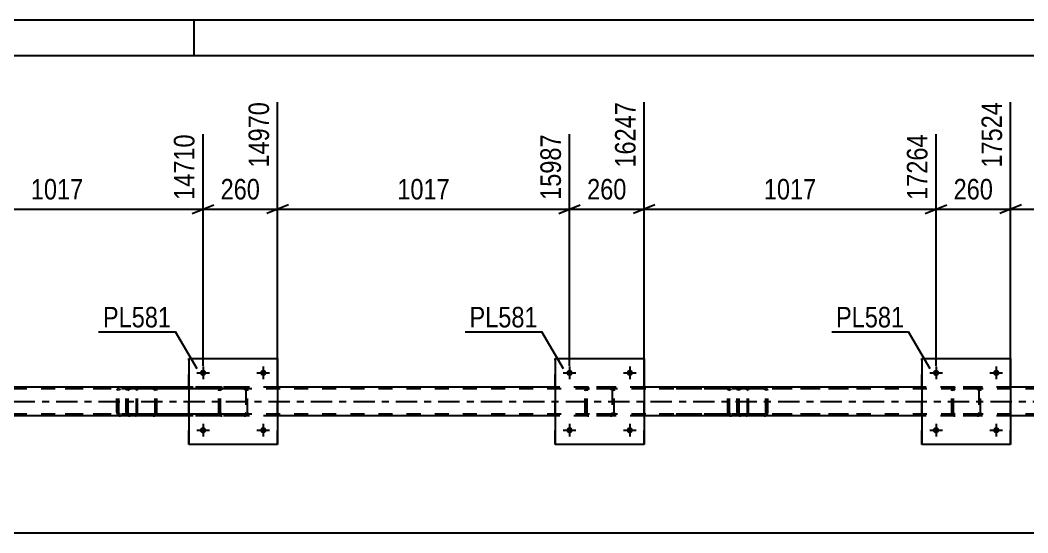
# Model space of a CAD drawing. Header units: millimetres. Extents: x 0 to 3251, y 0 to 594.
# Drawn here: x 606.7 to 747.2, y 522.5 to 594 of the extents above; entities that cross this region are included whole.
import ezdxf

# ---------------------------------------------------------------- set-up
doc = ezdxf.new("R2010")
doc.units = ezdxf.units.MM
doc.linetypes.add('DXK_LINE_DOT2', pattern=[3.9198, 1.9599, -1.9599])
doc.linetypes.add('DXK_LINE_DOT3', pattern=[5.9187, 2.979, -0.9799, 0.9799, -0.9799])
doc.styles.add('Arial Narrow', font='ARIALN.TTF', dxfattribs={"height": 0.2})

# ---------------------------------------------------------------- blocks, each defined once
blk = doc.blocks.new('Unknown-247352729-1137')
at = {"color": 5, "linetype": 'Continuous'}
for p, q in [((841, 594), (0, 594)), ((631, 589), (631, 594)), ((836, 589), (5, 589))]:
    blk.add_line(p, q, dxfattribs=at)
blk = doc.blocks.new('Bolt-247352729-18318 - 2302')
at = {"linetype": 'Continuous'}
for points in [[(734.82, 544.81, -1), (733.94, 544.81, -1)], [(743.22, 544.81, -1), (742.34, 544.81, -1)]]:
    blk.add_hatch(color=1, dxfattribs=at).paths.add_polyline_path(points)
at = {"color": 1, "linetype": 'Continuous'}
for p, q in [((734.38, 545.69), (734.38, 543.93)), ((742.78, 545.69), (742.78, 543.93)), ((733.5, 544.81), (735.26, 544.81)), ((741.9, 544.81), (743.66, 544.81))]:
    blk.add_line(p, q, dxfattribs=at)
blk = doc.blocks.new('Part-247352729-2306 - 2302')
at = {"color": 7, "linetype": 'DXK_LINE_DOT2'}
for p, q in [((621.57, 542.5), (621.53, 542.33)), ((621.53, 539.29), (621.53, 542.33)), ((621.57, 542.51), (621.57, 542.5)), ((621.79, 542.33), (621.81, 542.42)), ((621.79, 539.29), (621.79, 542.33)), ((621.81, 542.42), (621.86, 542.5)), ((622.05, 542.81), (621.85, 542.77)), ((621.86, 542.5), (621.95, 542.55)), ((621.95, 542.55), (622.05, 542.57)), ((637.03, 542.81), (622.05, 542.81)), ((637.03, 542.57), (622.05, 542.57)), ((625.48, 542.77), (625.28, 542.81)), ((625.28, 542.57), (625.38, 542.55)), ((625.38, 542.55), (625.46, 542.5)), ((625.46, 542.5), (625.52, 542.42)), ((625.52, 542.42), (625.54, 542.33)), ((625.54, 539.29), (625.54, 542.33)), ((625.76, 542.5), (625.75, 542.51)), ((625.79, 542.33), (625.76, 542.5)), ((625.79, 539.29), (625.79, 542.33)), ((621.53, 539.29), (621.57, 539.1)), ((621.81, 539.19), (621.79, 539.29)), ((621.86, 539.12), (621.81, 539.19)), ((621.85, 538.84), (622.05, 538.81)), ((621.95, 539.06), (621.86, 539.12)), ((622.05, 539.05), (621.95, 539.06)), ((637.03, 539.05), (622.05, 539.05)), ((637.03, 538.81), (622.05, 538.81)), ((625.38, 539.06), (625.28, 539.05)), ((625.28, 538.81), (625.48, 538.84)), ((625.46, 539.12), (625.38, 539.06)), ((625.52, 539.19), (625.46, 539.12)), ((625.54, 539.29), (625.52, 539.19)), ((625.75, 539.1), (625.79, 539.29))]:
    blk.add_line(p, q, dxfattribs=at)
for centre, start, end in [((622.03, 542.31), 110.7583, 155.68), ((625.3, 542.31), 24.32, 69.2417), ((622.03, 539.31), 204.32, 249.2417), ((625.3, 539.31), 290.7583, 335.68)]:
    blk.add_arc(centre, 0.496, start, end, dxfattribs=at)
blk = doc.blocks.new('Part-247352729-18284 - 2302')
at = {"color": 7, "linetype": 'DXK_LINE_DOT2'}
for p, q in [((634.42, 542.32), (634.45, 542.51)), ((634.45, 542.51), (634.42, 542.32)), ((634.42, 539.28), (634.42, 542.32)), ((634.66, 542.32), (634.67, 542.42)), ((634.66, 539.28), (634.66, 542.32)), ((634.67, 542.42), (634.73, 542.49)), ((634.71, 542.77), (634.9, 542.8)), ((634.9, 542.8), (634.71, 542.77)), ((634.73, 542.49), (634.8, 542.55)), ((634.8, 542.55), (634.9, 542.56)), ((637.94, 542.8), (634.9, 542.8)), ((637.94, 542.56), (634.9, 542.56)), ((637.94, 542.8), (638.12, 542.77)), ((638.12, 542.77), (637.94, 542.8)), ((637.94, 542.56), (638.03, 542.55)), ((638.03, 542.55), (638.11, 542.49)), ((638.11, 542.49), (638.16, 542.42)), ((638.16, 542.42), (638.18, 542.32)), ((638.18, 542.32), (638.18, 539.28)), ((638.38, 542.51), (638.42, 542.32)), ((638.42, 542.32), (638.38, 542.51)), ((638.42, 539.28), (638.42, 542.32)), ((634.45, 539.1), (634.42, 539.28)), ((634.42, 539.28), (634.45, 539.1)), ((634.67, 539.19), (634.66, 539.28)), ((634.73, 539.12), (634.67, 539.19)), ((634.9, 538.8), (634.71, 538.84)), ((634.71, 538.84), (634.9, 538.8)), ((634.8, 539.06), (634.73, 539.12)), ((634.9, 539.04), (634.8, 539.06)), ((637.94, 539.04), (634.9, 539.04)), ((637.94, 538.8), (634.9, 538.8)), ((638.03, 539.06), (637.94, 539.04)), ((638.12, 538.84), (637.94, 538.8)), ((637.94, 538.8), (638.12, 538.84)), ((638.11, 539.12), (638.03, 539.06)), ((638.16, 539.19), (638.11, 539.12)), ((638.18, 539.28), (638.16, 539.19)), ((638.42, 539.28), (638.38, 539.1)), ((638.38, 539.1), (638.42, 539.28))]:
    blk.add_line(p, q, dxfattribs=at)
at = {"color": 7, "linetype": 'DXK_LINE_DOT3'}
blk.add_line((636.42, 540.8), (636.42, 540.8), dxfattribs=at)
at = {"color": 7, "linetype": 'DXK_LINE_DOT2'}
for centre, start, end in [((634.9, 542.32), 112.5, 157.5), ((634.9, 542.32), 112.5, 157.5), ((637.94, 542.32), 22.5, 67.5), ((637.94, 542.32), 22.5, 67.5), ((634.9, 539.28), 202.5, 247.5), ((634.9, 539.28), 202.5, 247.5), ((637.94, 539.28), 292.5, 337.5), ((637.94, 539.28), 292.5, 337.5)]:
    blk.add_arc(centre, 0.48, start, end, dxfattribs=at)
blk = doc.blocks.new('Part-247352729-2437 - 2302')
at = {"color": 7, "linetype": 'DXK_LINE_DOT2'}
for p, q in [((764.47, 542.57), (102.73, 542.57)), ((642.62, 542.81), (630.22, 542.81)), ((693.7, 542.81), (681.3, 542.81)), ((744.78, 542.81), (732.38, 542.81)), ((764.47, 539.05), (102.73, 539.05)), ((642.62, 538.81), (630.22, 538.81)), ((693.7, 538.81), (681.3, 538.81)), ((744.78, 538.81), (732.38, 538.81))]:
    blk.add_line(p, q, dxfattribs=at)
at = {"color": 2, "linetype": 'Continuous'}
for p, q in [((630.22, 542.81), (591.54, 542.81)), ((681.3, 542.81), (642.62, 542.81)), ((732.38, 542.81), (693.7, 542.81)), ((764.47, 542.81), (744.78, 542.81)), ((630.22, 538.81), (591.54, 538.81)), ((681.3, 538.81), (642.62, 538.81)), ((732.38, 538.81), (693.7, 538.81)), ((759.03, 538.81), (744.78, 538.81))]:
    blk.add_line(p, q, dxfattribs=at)
at = {"color": 7, "linetype": 'DXK_LINE_DOT3'}
blk.add_line((102.73, 540.81), (764.47, 540.81), dxfattribs=at)
blk = doc.blocks.new('Part-247352729-2320 - 2302')
at = {"color": 7, "linetype": 'DXK_LINE_DOT2'}
for p, q in [((622.81, 542.81), (610.65, 542.81)), ((622.81, 542.57), (610.65, 542.57)), ((620.25, 542.5), (620.22, 542.33)), ((620.22, 539.29), (620.22, 542.33)), ((620.25, 542.51), (620.25, 542.5)), ((620.47, 542.33), (620.49, 542.42)), ((620.47, 539.29), (620.47, 542.33)), ((620.49, 542.42), (620.54, 542.5)), ((620.72, 542.81), (620.53, 542.77)), ((620.54, 542.5), (620.62, 542.55)), ((620.62, 542.55), (620.72, 542.57)), ((621.53, 542.81), (621.53, 542.57)), ((622.91, 542.77), (622.81, 542.81)), ((622.81, 542.57), (622.86, 542.55)), ((622.86, 542.55), (622.91, 542.5)), ((623, 542.67), (622.91, 542.77)), ((622.91, 542.5), (622.94, 542.42)), ((622.94, 542.42), (622.95, 542.33)), ((622.95, 539.29), (622.95, 542.33)), ((623.06, 542.51), (623, 542.67)), ((623.08, 542.33), (623.06, 542.51)), ((623.08, 539.29), (623.08, 542.33)), ((622.81, 539.05), (610.65, 539.05)), ((622.81, 538.81), (610.65, 538.81)), ((620.22, 539.29), (620.25, 539.1)), ((620.49, 539.19), (620.47, 539.29)), ((620.54, 539.12), (620.49, 539.19)), ((620.53, 538.84), (620.72, 538.81)), ((620.62, 539.06), (620.54, 539.12)), ((620.72, 539.05), (620.62, 539.06)), ((621.53, 538.81), (621.53, 539.05)), ((622.86, 539.06), (622.81, 539.05)), ((622.81, 538.81), (622.91, 538.84)), ((622.91, 539.12), (622.86, 539.06)), ((622.94, 539.19), (622.91, 539.12)), ((622.91, 538.84), (623, 538.95)), ((622.95, 539.29), (622.94, 539.19)), ((623, 538.95), (623.06, 539.1)), ((623.06, 539.1), (623.08, 539.29))]:
    blk.add_line(p, q, dxfattribs=at)
for centre, start, end in [((620.7, 542.31), 111.1941, 156.1506), ((620.7, 539.3), 203.8494, 248.8059)]:
    blk.add_arc(centre, 0.492, start, end, dxfattribs=at)
blk = doc.blocks.new('Part-247352729-2321 - 2302')
at = {"color": 7, "linetype": 'DXK_LINE_DOT2'}
for p, q in [((707.94, 542.81), (695.79, 542.81)), ((707.94, 542.57), (695.79, 542.57)), ((705.39, 542.5), (705.35, 542.33)), ((705.35, 539.29), (705.35, 542.33)), ((705.39, 542.51), (705.39, 542.5)), ((705.6, 542.33), (705.62, 542.42)), ((705.6, 539.29), (705.6, 542.33)), ((705.62, 542.42), (705.68, 542.5)), ((705.85, 542.81), (705.66, 542.77)), ((705.68, 542.5), (705.76, 542.55)), ((705.76, 542.55), (705.85, 542.57)), ((706.67, 542.81), (706.67, 542.57)), ((708.05, 542.77), (707.94, 542.81)), ((707.94, 542.57), (708, 542.55)), ((708, 542.55), (708.04, 542.5)), ((708.04, 542.5), (708.07, 542.42)), ((708.14, 542.67), (708.05, 542.77)), ((708.07, 542.42), (708.08, 542.33)), ((708.08, 539.29), (708.08, 542.33)), ((708.2, 542.51), (708.14, 542.67)), ((708.22, 542.33), (708.2, 542.51)), ((708.22, 539.29), (708.22, 542.33)), ((707.94, 539.05), (695.79, 539.05)), ((707.94, 538.81), (695.79, 538.81)), ((705.35, 539.29), (705.39, 539.1)), ((705.62, 539.19), (705.6, 539.29)), ((705.68, 539.12), (705.62, 539.19)), ((705.66, 538.84), (705.85, 538.81)), ((705.76, 539.06), (705.68, 539.12)), ((705.85, 539.05), (705.76, 539.06)), ((706.67, 538.81), (706.67, 539.05)), ((708, 539.06), (707.94, 539.05)), ((707.94, 538.81), (708.05, 538.84)), ((708.04, 539.12), (708, 539.06)), ((708.07, 539.19), (708.04, 539.12)), ((708.05, 538.84), (708.14, 538.95)), ((708.08, 539.29), (708.07, 539.19)), ((708.14, 538.95), (708.2, 539.1)), ((708.2, 539.1), (708.22, 539.29))]:
    blk.add_line(p, q, dxfattribs=at)
for centre, start, end in [((705.84, 542.31), 111.1941, 156.1506), ((705.84, 539.3), 203.8494, 248.8059)]:
    blk.add_arc(centre, 0.492, start, end, dxfattribs=at)
blk = doc.blocks.new('Part-247352729-2322 - 2302')
at = {"color": 7, "linetype": 'DXK_LINE_DOT2'}
for p, q in [((706.7, 542.5), (706.67, 542.33)), ((706.67, 539.29), (706.67, 542.33)), ((706.71, 542.51), (706.7, 542.5)), ((706.92, 542.33), (706.94, 542.42)), ((706.92, 539.29), (706.92, 542.33)), ((706.94, 542.42), (707, 542.5)), ((707.18, 542.81), (706.98, 542.77)), ((707, 542.5), (707.08, 542.55)), ((707.08, 542.55), (707.18, 542.57)), ((722.17, 542.81), (707.18, 542.81)), ((722.17, 542.57), (707.18, 542.57)), ((710.61, 542.77), (710.41, 542.81)), ((710.41, 542.57), (710.51, 542.55)), ((710.51, 542.55), (710.6, 542.5)), ((710.6, 542.5), (710.65, 542.42)), ((710.65, 542.42), (710.67, 542.33)), ((710.67, 539.29), (710.67, 542.33)), ((710.89, 542.5), (710.89, 542.51)), ((710.93, 542.33), (710.89, 542.5)), ((710.93, 539.29), (710.93, 542.33)), ((706.67, 539.29), (706.71, 539.1)), ((706.94, 539.19), (706.92, 539.29)), ((707, 539.12), (706.94, 539.19)), ((706.98, 538.84), (707.18, 538.81)), ((707.08, 539.06), (707, 539.12)), ((707.18, 539.05), (707.08, 539.06)), ((722.17, 539.05), (707.18, 539.05)), ((722.17, 538.81), (707.18, 538.81)), ((710.51, 539.06), (710.41, 539.05)), ((710.41, 538.81), (710.61, 538.84)), ((710.6, 539.12), (710.51, 539.06)), ((710.65, 539.19), (710.6, 539.12)), ((710.67, 539.29), (710.65, 539.19)), ((710.89, 539.1), (710.93, 539.29))]:
    blk.add_line(p, q, dxfattribs=at)
for centre, start, end in [((707.16, 542.31), 110.7583, 155.68), ((710.43, 542.31), 24.32, 69.2417), ((707.16, 539.31), 204.32, 249.2417), ((710.43, 539.31), 290.7583, 335.68)]:
    blk.add_arc(centre, 0.496, start, end, dxfattribs=at)
blk = doc.blocks.new('Part-247352729-18289 - 2302')
at = {"color": 2, "linetype": 'Continuous'}
for p, q in [((732.38, 546.8), (732.38, 534.8)), ((732.38, 546.8), (744.78, 546.8)), ((744.78, 546.8), (744.78, 534.8)), ((744.78, 534.8), (732.38, 534.8))]:
    blk.add_line(p, q, dxfattribs=at)
at = {"color": 7, "linetype": 'DXK_LINE_DOT2'}
for p, q in [((732.38, 534.8), (732.38, 546.8)), ((744.78, 534.8), (744.78, 546.8))]:
    blk.add_line(p, q, dxfattribs=at)
blk = doc.blocks.new('Part-247352729-18285 - 2302')
at = {"color": 2, "linetype": 'Continuous'}
for p, q in [((630.22, 546.8), (630.22, 534.8)), ((630.22, 546.8), (642.62, 546.8)), ((642.62, 546.8), (642.62, 534.8)), ((642.62, 534.8), (630.22, 534.8))]:
    blk.add_line(p, q, dxfattribs=at)
at = {"color": 7, "linetype": 'DXK_LINE_DOT2'}
for p, q in [((630.22, 534.8), (630.22, 546.8)), ((642.62, 534.8), (642.62, 546.8))]:
    blk.add_line(p, q, dxfattribs=at)
blk = doc.blocks.new('Part-247352729-18286 - 2302')
at = {"color": 7, "linetype": 'DXK_LINE_DOT2'}
for p, q in [((685.5, 542.32), (685.53, 542.51)), ((685.53, 542.51), (685.5, 542.32)), ((685.5, 539.28), (685.5, 542.32)), ((685.74, 542.32), (685.75, 542.42)), ((685.74, 539.28), (685.74, 542.32)), ((685.75, 542.42), (685.81, 542.49)), ((685.79, 542.77), (685.98, 542.8)), ((685.98, 542.8), (685.79, 542.77)), ((685.81, 542.49), (685.88, 542.55)), ((685.88, 542.55), (685.98, 542.56)), ((689.02, 542.8), (685.98, 542.8)), ((689.02, 542.56), (685.98, 542.56)), ((689.02, 542.8), (689.2, 542.77)), ((689.2, 542.77), (689.02, 542.8)), ((689.02, 542.56), (689.11, 542.55)), ((689.11, 542.55), (689.19, 542.49)), ((689.19, 542.49), (689.24, 542.42)), ((689.24, 542.42), (689.26, 542.32)), ((689.26, 542.32), (689.26, 539.28)), ((689.46, 542.51), (689.5, 542.32)), ((689.5, 542.32), (689.46, 542.51)), ((689.5, 539.28), (689.5, 542.32)), ((685.53, 539.1), (685.5, 539.28)), ((685.5, 539.28), (685.53, 539.1)), ((685.75, 539.19), (685.74, 539.28)), ((685.81, 539.12), (685.75, 539.19)), ((685.98, 538.8), (685.79, 538.84)), ((685.79, 538.84), (685.98, 538.8)), ((685.88, 539.06), (685.81, 539.12)), ((685.98, 539.04), (685.88, 539.06)), ((689.02, 539.04), (685.98, 539.04)), ((689.02, 538.8), (685.98, 538.8)), ((689.11, 539.06), (689.02, 539.04)), ((689.2, 538.84), (689.02, 538.8)), ((689.02, 538.8), (689.2, 538.84)), ((689.19, 539.12), (689.11, 539.06)), ((689.24, 539.19), (689.19, 539.12)), ((689.26, 539.28), (689.24, 539.19)), ((689.5, 539.28), (689.46, 539.1)), ((689.46, 539.1), (689.5, 539.28))]:
    blk.add_line(p, q, dxfattribs=at)
at = {"color": 7, "linetype": 'DXK_LINE_DOT3'}
blk.add_line((687.5, 540.8), (687.5, 540.8), dxfattribs=at)
at = {"color": 7, "linetype": 'DXK_LINE_DOT2'}
for centre, start, end in [((685.98, 542.32), 112.5, 157.5), ((685.98, 542.32), 112.5, 157.5), ((689.02, 542.32), 22.5, 67.5), ((689.02, 542.32), 22.5, 67.5), ((685.98, 539.28), 202.5, 247.5), ((685.98, 539.28), 202.5, 247.5), ((689.02, 539.28), 292.5, 337.5), ((689.02, 539.28), 292.5, 337.5)]:
    blk.add_arc(centre, 0.48, start, end, dxfattribs=at)
blk = doc.blocks.new('Part-247352729-18287 - 2302')
at = {"color": 2, "linetype": 'Continuous'}
for p, q in [((681.3, 546.8), (681.3, 534.8)), ((681.3, 546.8), (693.7, 546.8)), ((693.7, 546.8), (693.7, 534.8)), ((693.7, 534.8), (681.3, 534.8))]:
    blk.add_line(p, q, dxfattribs=at)
at = {"color": 7, "linetype": 'DXK_LINE_DOT2'}
for p, q in [((681.3, 534.8), (681.3, 546.8)), ((693.7, 534.8), (693.7, 546.8))]:
    blk.add_line(p, q, dxfattribs=at)
blk = doc.blocks.new('Part-247352729-18288 - 2302')
at = {"color": 7, "linetype": 'DXK_LINE_DOT2'}
for p, q in [((736.58, 542.32), (736.61, 542.51)), ((736.61, 542.51), (736.58, 542.32)), ((736.58, 539.28), (736.58, 542.32)), ((736.82, 542.32), (736.84, 542.42)), ((736.82, 539.28), (736.82, 542.32)), ((736.84, 542.42), (736.89, 542.49)), ((736.87, 542.77), (737.06, 542.8)), ((737.06, 542.8), (736.87, 542.77)), ((736.89, 542.49), (736.96, 542.55)), ((736.96, 542.55), (737.06, 542.56)), ((740.1, 542.8), (737.06, 542.8)), ((740.1, 542.56), (737.06, 542.56)), ((740.1, 542.8), (740.28, 542.77)), ((740.28, 542.77), (740.1, 542.8)), ((740.1, 542.56), (740.19, 542.55)), ((740.19, 542.55), (740.27, 542.49)), ((740.27, 542.49), (740.32, 542.42)), ((740.32, 542.42), (740.34, 542.32)), ((740.34, 542.32), (740.34, 539.28)), ((740.54, 542.51), (740.58, 542.32)), ((740.58, 542.32), (740.54, 542.51)), ((740.58, 539.28), (740.58, 542.32)), ((736.61, 539.1), (736.58, 539.28)), ((736.58, 539.28), (736.61, 539.1)), ((736.84, 539.19), (736.82, 539.28)), ((736.89, 539.12), (736.84, 539.19)), ((737.06, 538.8), (736.87, 538.84)), ((736.87, 538.84), (737.06, 538.8)), ((736.96, 539.06), (736.89, 539.12)), ((737.06, 539.04), (736.96, 539.06)), ((740.1, 539.04), (737.06, 539.04)), ((740.1, 538.8), (737.06, 538.8)), ((740.19, 539.06), (740.1, 539.04)), ((740.28, 538.84), (740.1, 538.8)), ((740.1, 538.8), (740.28, 538.84)), ((740.27, 539.12), (740.19, 539.06)), ((740.32, 539.19), (740.27, 539.12)), ((740.34, 539.28), (740.32, 539.19)), ((740.58, 539.28), (740.54, 539.1)), ((740.54, 539.1), (740.58, 539.28))]:
    blk.add_line(p, q, dxfattribs=at)
at = {"color": 7, "linetype": 'DXK_LINE_DOT3'}
blk.add_line((738.58, 540.8), (738.58, 540.8), dxfattribs=at)
at = {"color": 7, "linetype": 'DXK_LINE_DOT2'}
for centre, start, end in [((737.06, 542.32), 112.5, 157.5), ((737.06, 542.32), 112.5, 157.5), ((740.1, 542.32), 22.5, 67.5), ((740.1, 542.32), 22.5, 67.5), ((737.06, 539.28), 202.5, 247.5), ((737.06, 539.28), 202.5, 247.5), ((740.1, 539.28), 292.5, 337.5), ((740.1, 539.28), 292.5, 337.5)]:
    blk.add_arc(centre, 0.48, start, end, dxfattribs=at)
blk = doc.blocks.new('Bolt-247352729-18313 - 2302')
at = {"linetype": 'Continuous'}
for points in [[(632.66, 536.81, -1), (631.78, 536.81, -1)], [(641.06, 536.81, -1), (640.18, 536.81, -1)]]:
    blk.add_hatch(color=1, dxfattribs=at).paths.add_polyline_path(points)
at = {"color": 1, "linetype": 'Continuous'}
for p, q in [((631.34, 536.81), (633.1, 536.81)), ((632.22, 537.69), (632.22, 535.93)), ((639.74, 536.81), (641.5, 536.81)), ((640.62, 537.69), (640.62, 535.93))]:
    blk.add_line(p, q, dxfattribs=at)
blk = doc.blocks.new('Bolt-247352729-18314 - 2302')
at = {"linetype": 'Continuous'}
for points in [[(632.66, 544.81, -1), (631.78, 544.81, -1)], [(641.06, 544.81, -1), (640.18, 544.81, -1)]]:
    blk.add_hatch(color=1, dxfattribs=at).paths.add_polyline_path(points)
at = {"color": 1, "linetype": 'Continuous'}
for p, q in [((632.22, 545.69), (632.22, 543.93)), ((640.62, 545.69), (640.62, 543.93)), ((631.34, 544.81), (633.1, 544.81)), ((639.74, 544.81), (641.5, 544.81))]:
    blk.add_line(p, q, dxfattribs=at)
blk = doc.blocks.new('Bolt-247352729-18315 - 2302')
at = {"linetype": 'Continuous'}
for points in [[(683.74, 536.81, -1), (682.86, 536.81, -1)], [(692.14, 536.81, -1), (691.26, 536.81, -1)]]:
    blk.add_hatch(color=1, dxfattribs=at).paths.add_polyline_path(points)
at = {"color": 1, "linetype": 'Continuous'}
for p, q in [((682.42, 536.81), (684.18, 536.81)), ((683.3, 537.69), (683.3, 535.93)), ((690.82, 536.81), (692.58, 536.81)), ((691.7, 537.69), (691.7, 535.93))]:
    blk.add_line(p, q, dxfattribs=at)
blk = doc.blocks.new('Bolt-247352729-18316 - 2302')
at = {"linetype": 'Continuous'}
for points in [[(683.74, 544.81, -1), (682.86, 544.81, -1)], [(692.14, 544.81, -1), (691.26, 544.81, -1)]]:
    blk.add_hatch(color=1, dxfattribs=at).paths.add_polyline_path(points)
at = {"color": 1, "linetype": 'Continuous'}
for p, q in [((683.3, 545.69), (683.3, 543.93)), ((691.7, 545.69), (691.7, 543.93)), ((682.42, 544.81), (684.18, 544.81)), ((690.82, 544.81), (692.58, 544.81))]:
    blk.add_line(p, q, dxfattribs=at)
blk = doc.blocks.new('Bolt-247352729-18317 - 2302')
at = {"linetype": 'Continuous'}
for points in [[(734.82, 536.81, -1), (733.94, 536.81, -1)], [(743.22, 536.81, -1), (742.34, 536.81, -1)]]:
    blk.add_hatch(color=1, dxfattribs=at).paths.add_polyline_path(points)
at = {"color": 1, "linetype": 'Continuous'}
for p, q in [((733.5, 536.81), (735.26, 536.81)), ((734.38, 537.69), (734.38, 535.93)), ((741.9, 536.81), (743.66, 536.81)), ((742.78, 537.69), (742.78, 535.93))]:
    blk.add_line(p, q, dxfattribs=at)
blk = doc.blocks.new('StraightDimension-247352729-2516 - 2302')
at = {"color": 7, "linetype": 'Continuous'}
blk.add_line((65.61, 522.5), (764.47, 522.5), dxfattribs=at)
blk = doc.blocks.new('StraightDimension-247352729-31379 - 2302')
at = {"color": 7, "linetype": 'Continuous'}
for p, q in [((744.78, 543.81), (744.78, 582.58)), ((764.47, 543.81), (764.47, 578.08)), ((746.28, 568.24), (743.28, 567.04)), ((744.78, 567.64), (764.47, 567.64)), ((762.97, 567.04), (765.97, 568.24))]:
    blk.add_line(p, q, dxfattribs=at)
at = {"color": 0}
blk.add_wipeout([(757.97, 568.39), (757.97, 572.59), (751.28, 572.59), (751.28, 568.39)], dxfattribs=at)
at = {"color": 3, "style": 'Arial Narrow'}
blk.add_text('492', height=2.863, dxfattribs=at).set_placement((751.88, 568.99))
at = {"color": 0, "linetype": 'Continuous'}
blk.add_wipeout([(763.87, 578.68), (759.67, 578.68), (759.67, 568.34), (763.87, 568.34)], dxfattribs=at)
at = {"color": 3, "linetype": 'Continuous', "style": 'Arial Narrow'}
blk.add_text('18017', height=2.863, rotation=90.0002, dxfattribs=at).set_placement((763.27, 568.94))
blk = doc.blocks.new('StraightDimension-247352729-31380 - 2302')
at = {"color": 7, "linetype": 'Continuous'}
for p, q in [((744.78, 543.81), (744.78, 582.58)), ((734.38, 545.81), (734.38, 578.08)), ((732.88, 567.04), (735.88, 568.24)), ((734.38, 567.64), (744.78, 567.64)), ((746.28, 568.24), (743.28, 567.04))]:
    blk.add_line(p, q, dxfattribs=at)
at = {"color": 0}
blk.add_wipeout([(742.92, 568.39), (742.92, 572.59), (736.23, 572.59), (736.23, 568.39)], dxfattribs=at)
at = {"color": 3, "style": 'Arial Narrow'}
blk.add_text('260', height=2.863, dxfattribs=at).set_placement((736.83, 568.99))
at = {"color": 0, "linetype": 'Continuous'}
blk.add_wipeout([(744.18, 583.18), (739.98, 583.18), (739.98, 572.84), (744.18, 572.84)], dxfattribs=at)
at = {"color": 3, "linetype": 'Continuous', "style": 'Arial Narrow'}
blk.add_text('17524', height=2.863, rotation=90.0002, dxfattribs=at).set_placement((743.58, 573.44))
blk = doc.blocks.new('StraightDimension-247352729-31381 - 2302')
at = {"color": 7, "linetype": 'Continuous'}
for p, q in [((693.7, 543.81), (693.7, 582.58)), ((734.38, 545.81), (734.38, 578.08)), ((695.2, 568.24), (692.2, 567.04)), ((693.7, 567.64), (734.38, 567.64)), ((732.88, 567.04), (735.88, 568.24))]:
    blk.add_line(p, q, dxfattribs=at)
at = {"color": 0}
blk.add_wipeout([(718.29, 568.39), (718.29, 572.59), (709.78, 572.59), (709.78, 568.39)], dxfattribs=at)
at = {"color": 3, "style": 'Arial Narrow'}
blk.add_text('1017', height=2.863, dxfattribs=at).set_placement((710.38, 568.99))
at = {"color": 0, "linetype": 'Continuous'}
blk.add_wipeout([(733.78, 578.68), (729.58, 578.68), (729.58, 568.34), (733.78, 568.34)], dxfattribs=at)
at = {"color": 3, "linetype": 'Continuous', "style": 'Arial Narrow'}
blk.add_text('17264', height=2.863, rotation=90.0002, dxfattribs=at).set_placement((733.18, 568.94))
blk = doc.blocks.new('StraightDimension-247352729-31382 - 2302')
at = {"color": 7, "linetype": 'Continuous'}
for p, q in [((693.7, 543.81), (693.7, 582.58)), ((683.3, 545.81), (683.3, 578.08)), ((681.8, 567.04), (684.8, 568.24)), ((683.3, 567.64), (693.7, 567.64)), ((695.2, 568.24), (692.2, 567.04))]:
    blk.add_line(p, q, dxfattribs=at)
at = {"color": 0}
blk.add_wipeout([(691.84, 568.39), (691.84, 572.59), (685.15, 572.59), (685.15, 568.39)], dxfattribs=at)
at = {"color": 3, "style": 'Arial Narrow'}
blk.add_text('260', height=2.863, dxfattribs=at).set_placement((685.75, 568.99))
at = {"color": 0, "linetype": 'Continuous'}
blk.add_wipeout([(693.1, 583.18), (688.9, 583.18), (688.9, 572.84), (693.1, 572.84)], dxfattribs=at)
at = {"color": 3, "linetype": 'Continuous', "style": 'Arial Narrow'}
blk.add_text('16247', height=2.863, rotation=90.0002, dxfattribs=at).set_placement((692.5, 573.44))
blk = doc.blocks.new('StraightDimension-247352729-31383 - 2302')
at = {"color": 7, "linetype": 'Continuous'}
for p, q in [((642.62, 543.81), (642.62, 582.58)), ((683.3, 545.81), (683.3, 578.08)), ((644.12, 568.24), (641.12, 567.04)), ((642.62, 567.64), (683.3, 567.64)), ((681.8, 567.04), (684.8, 568.24))]:
    blk.add_line(p, q, dxfattribs=at)
at = {"color": 0}
blk.add_wipeout([(667.21, 568.39), (667.21, 572.59), (658.7, 572.59), (658.7, 568.39)], dxfattribs=at)
at = {"color": 3, "style": 'Arial Narrow'}
blk.add_text('1017', height=2.863, dxfattribs=at).set_placement((659.3, 568.99))
at = {"color": 0, "linetype": 'Continuous'}
blk.add_wipeout([(682.7, 578.68), (678.5, 578.68), (678.5, 568.34), (682.7, 568.34)], dxfattribs=at)
at = {"color": 3, "linetype": 'Continuous', "style": 'Arial Narrow'}
blk.add_text('15987', height=2.863, rotation=90.0002, dxfattribs=at).set_placement((682.1, 568.94))
blk = doc.blocks.new('StraightDimension-247352729-31384 - 2302')
at = {"color": 7, "linetype": 'Continuous'}
for p, q in [((642.62, 543.81), (642.62, 582.58)), ((632.22, 545.81), (632.22, 578.08)), ((630.72, 567.04), (633.72, 568.24)), ((632.22, 567.64), (642.62, 567.64)), ((644.12, 568.24), (641.12, 567.04))]:
    blk.add_line(p, q, dxfattribs=at)
at = {"color": 0}
blk.add_wipeout([(640.76, 568.39), (640.76, 572.59), (634.07, 572.59), (634.07, 568.39)], dxfattribs=at)
at = {"color": 3, "style": 'Arial Narrow'}
blk.add_text('260', height=2.863, dxfattribs=at).set_placement((634.67, 568.99))
at = {"color": 0, "linetype": 'Continuous'}
blk.add_wipeout([(642.02, 583.18), (637.82, 583.18), (637.82, 572.84), (642.02, 572.84)], dxfattribs=at)
at = {"color": 3, "linetype": 'Continuous', "style": 'Arial Narrow'}
blk.add_text('14970', height=2.863, rotation=90.0002, dxfattribs=at).set_placement((641.42, 573.44))
blk = doc.blocks.new('StraightDimension-247352729-31385 - 2302')
at = {"color": 7, "linetype": 'Continuous'}
for p, q in [((591.54, 543.81), (591.54, 582.58)), ((632.22, 545.81), (632.22, 578.08)), ((593.04, 568.24), (590.04, 567.04)), ((591.54, 567.64), (632.22, 567.64)), ((630.72, 567.04), (633.72, 568.24))]:
    blk.add_line(p, q, dxfattribs=at)
at = {"color": 0}
blk.add_wipeout([(616.13, 568.39), (616.13, 572.59), (607.62, 572.59), (607.62, 568.39)], dxfattribs=at)
at = {"color": 3, "style": 'Arial Narrow'}
blk.add_text('1017', height=2.863, dxfattribs=at).set_placement((608.22, 568.99))
at = {"color": 0, "linetype": 'Continuous'}
blk.add_wipeout([(631.62, 578.68), (627.42, 578.68), (627.42, 568.34), (631.62, 568.34)], dxfattribs=at)
at = {"color": 3, "linetype": 'Continuous', "style": 'Arial Narrow'}
blk.add_text('14710', height=2.863, rotation=90.0002, dxfattribs=at).set_placement((631.02, 568.94))
blk = doc.blocks.new('Mark-247352729-32193 - 2302')
at = {"color": 0}
blk.add_wipeout([(729.94, 551.15), (729.94, 554.15), (720.44, 554.15), (720.44, 551.15)], dxfattribs=at)
blk.add_wipeout([(729.94, 551.15), (729.94, 554.15), (720.44, 554.15), (720.44, 551.15)], dxfattribs=at)
at = {"color": 30, "linetype": 'Continuous'}
for p in [(719.84, 550.55), (733.54, 545.35)]:
    blk.add_line(p, (730.54, 550.55), dxfattribs=at)
at = {"color": 3, "style": 'Arial Narrow'}
blk.add_text('PL581', height=2.863, dxfattribs=at).set_placement((720.44, 551.15))
blk = doc.blocks.new('Mark-247352729-32187 - 2302')
at = {"color": 0}
blk.add_wipeout([(627.78, 551.15), (627.78, 554.15), (618.27, 554.15), (618.27, 551.15)], dxfattribs=at)
blk.add_wipeout([(627.78, 551.15), (627.78, 554.15), (618.27, 554.15), (618.27, 551.15)], dxfattribs=at)
at = {"color": 30, "linetype": 'Continuous'}
for p in [(617.67, 550.55), (631.38, 545.35)]:
    blk.add_line(p, (628.38, 550.55), dxfattribs=at)
at = {"color": 3, "style": 'Arial Narrow'}
blk.add_text('PL581', height=2.863, dxfattribs=at).set_placement((618.27, 551.15))
blk = doc.blocks.new('Mark-247352729-32190 - 2302')
at = {"color": 0}
blk.add_wipeout([(678.86, 551.15), (678.86, 554.15), (669.36, 554.15), (669.36, 551.15)], dxfattribs=at)
blk.add_wipeout([(678.86, 551.15), (678.86, 554.15), (669.36, 554.15), (669.36, 551.15)], dxfattribs=at)
at = {"color": 30, "linetype": 'Continuous'}
for p in [(668.76, 550.55), (682.46, 545.35)]:
    blk.add_line(p, (679.46, 550.55), dxfattribs=at)
at = {"color": 3, "style": 'Arial Narrow'}
blk.add_text('PL581', height=2.863, dxfattribs=at).set_placement((669.36, 551.15))

msp = doc.modelspace()

# ---------------------------------------------------------------- block references
for name in ['Unknown-247352729-1137', 'Part-247352729-18285 - 2302', 'Part-247352729-18287 - 2302', 'Part-247352729-18289 - 2302', 'Bolt-247352729-18314 - 2302', 'Bolt-247352729-18316 - 2302', 'Bolt-247352729-18318 - 2302', 'Part-247352729-2437 - 2302', 'Part-247352729-2320 - 2302', 'Part-247352729-2306 - 2302', 'Part-247352729-18284 - 2302', 'Part-247352729-18286 - 2302', 'Part-247352729-2321 - 2302', 'Part-247352729-2322 - 2302', 'Part-247352729-18288 - 2302', 'Bolt-247352729-18313 - 2302', 'Bolt-247352729-18315 - 2302', 'Bolt-247352729-18317 - 2302']:
    msp.add_blockref(name, (0, 0))

# ---------------------------------------------------------------- next in the draw order: block references
for name in ['StraightDimension-247352729-31379 - 2302', 'StraightDimension-247352729-2516 - 2302']:
    msp.add_blockref(name, (0, 0))

# ---------------------------------------------------------------- next in the draw order: block references
msp.add_blockref('StraightDimension-247352729-31380 - 2302', (0, 0))

# ---------------------------------------------------------------- next in the draw order: block references
msp.add_blockref('StraightDimension-247352729-31381 - 2302', (0, 0))

# ---------------------------------------------------------------- next in the draw order: block references
for name in ['StraightDimension-247352729-31382 - 2302', 'Mark-247352729-32193 - 2302']:
    msp.add_blockref(name, (0, 0))

# ---------------------------------------------------------------- next in the draw order: block references
msp.add_blockref('StraightDimension-247352729-31383 - 2302', (0, 0))

# ---------------------------------------------------------------- next in the draw order: block references
for name in ['StraightDimension-247352729-31384 - 2302', 'Mark-247352729-32190 - 2302']:
    msp.add_blockref(name, (0, 0))

# ---------------------------------------------------------------- next in the draw order: block references
msp.add_blockref('StraightDimension-247352729-31385 - 2302', (0, 0))

# ---------------------------------------------------------------- next in the draw order: block references
msp.add_blockref('Mark-247352729-32187 - 2302', (0, 0))

doc.saveas('drawing.dxf')
